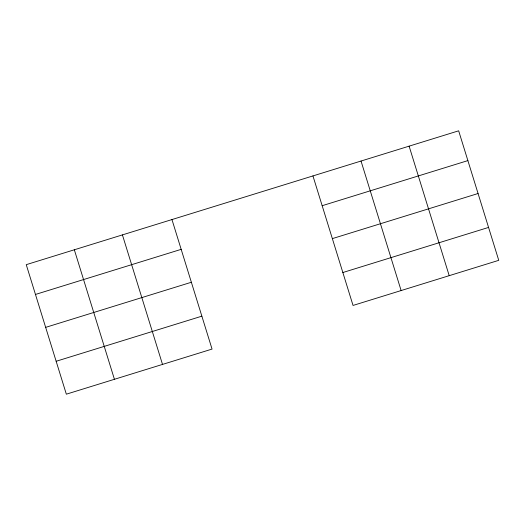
<?xml version="1.0" encoding="UTF-8"?>
<svg xmlns="http://www.w3.org/2000/svg" width="525" height="525" viewBox="0 0 525 525"><rect width="100%" height="100%" fill="white"/><g stroke="black" fill="none" stroke-linecap="round" stroke-linejoin="round"><path stroke-width="0.79" d="M35.47 294.453L181.177 249.349M322.166 205.708L467.88 160.604M45.662 327.364L191.369 282.26M332.358 238.619L478.065 193.515M56.155 361.272L201.863 316.168M342.851 272.527L488.565 227.423M409.113 146.147L449.21 275.671M361.029 161.037L401.126 290.555M312.946 175.921L353.043 305.438L498.75 260.334L458.66 130.817L26.25 264.666L66.34 394.183L212.054 349.079L171.957 219.562M122.417 234.898L162.514 364.416M74.333 249.782L114.43 379.299"/></g></svg>
